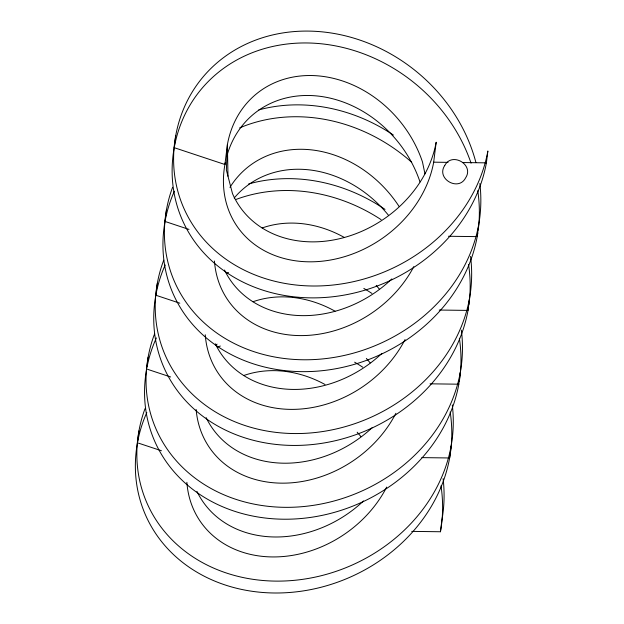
<?xml version="1.0" encoding="UTF-8"?>
<svg xmlns="http://www.w3.org/2000/svg" width="624" height="624" viewBox="0 0 624 624"><rect width="100%" height="100%" fill="white"/><g stroke="black" fill="none" stroke-linecap="round" stroke-linejoin="round"><path stroke-width="0.94" d="M145.033 408.626A161.515 140.65 38.8 0 0 138.941 430.919L137.459 442.79A161.515 138.832 -23.3 0 0 267.86 592.8A161.515 138.832 -23.3 0 0 449.631 457.969A161.515 140.65 38.8 0 0 450.388 453.328M154.557 333.949A161.515 140.65 38.8 0 0 148.13 357.139L146.648 369.01A161.515 138.832 -23.3 0 0 277.048 519.02A161.515 138.832 -23.3 0 0 458.819 384.197L460.301 372.317A161.515 140.65 38.8 0 0 461.378 330.158M163.745 260.169A161.515 140.65 38.8 0 0 157.318 283.358L155.836 295.23A161.515 138.832 -23.3 0 0 286.237 445.24A161.515 138.832 -23.3 0 0 468.016 310.417A161.515 140.65 38.8 0 0 468.484 307.632M172.598 187.286A161.515 140.65 38.8 0 0 166.507 209.578L165.032 221.458A161.515 138.832 -23.3 0 0 295.425 371.459A161.515 138.832 -23.3 0 0 477.204 236.636A161.515 140.65 38.8 0 0 477.82 232.924M175.695 135.798A161.515 138.832 -23.3 0 0 306.095 285.808A161.515 138.832 -23.3 0 0 487.874 150.977L486.392 162.856A161.515 138.832 -23.3 0 1 304.613 297.679A161.515 138.832 -23.3 0 1 174.221 147.677L175.695 135.798A161.515 140.65 38.8 0 1 320.611 31.707A161.515 140.65 38.8 0 1 475.933 162.583M175.141 147.982L224.921 164.502A111.68 91.853 -34 0 0 311.532 261.815A111.68 91.853 -34 0 0 433.68 162.178L436.168 142.225A111.68 91.853 -34 0 1 341.64 238.204A111.68 91.853 -34 0 1 232.502 193.627L226.364 169.993L227.401 144.55A111.68 93.67 50.5 0 1 318.521 75.91A111.68 93.67 50.5 0 1 422.487 161.983L424.96 173.878M411.692 531.383L440.443 531.749L441.925 519.878A161.515 140.65 38.8 0 0 443.11 478.67M452.299 404.89A161.515 140.65 38.8 0 1 451.113 446.098L449.631 457.969L421.84 457.618M468.016 310.417L469.49 298.537A161.515 140.65 38.8 0 0 470.566 256.386M477.204 236.636L478.678 224.757A161.515 140.65 38.8 0 0 479.864 183.55M433.68 162.178L448.055 162.365M462.431 162.544L486.392 162.856M448.453 236.262L475.285 236.605M439.257 310.042L466.097 310.385M430.069 383.822L458.819 384.197M188.994 229.414L165.032 221.458A161.515 140.65 38.8 0 1 174.392 191.217M179.806 303.186L155.836 295.23A161.515 140.65 38.8 0 1 156.195 293.342M147.568 369.322L170.617 376.966M138.38 443.102L161.429 450.746M227.978 176.218L227.401 144.55L224.921 164.502A111.68 93.67 50.5 0 1 225.28 162.622M137.631 441.847A161.515 140.65 38.8 0 1 146.819 412.558M217.565 347.038A161.515 140.65 38.8 0 1 220.342 346.031M354.619 362.17A161.515 140.65 38.8 0 1 362.739 367.208M441.004 485.8A161.515 140.65 38.8 0 1 440.443 531.749M386.693 487.079A111.68 91.853 -34 0 1 270.941 556.912A111.68 91.853 -34 0 1 186.88 482.321M357.17 432.198A111.68 93.67 50.5 0 1 360.961 436.667M243.773 375.523A111.68 93.67 50.5 0 1 324.987 384.478M451.113 446.098A161.515 138.832 -23.3 0 1 269.334 580.921A161.515 138.832 -23.3 0 1 138.941 430.919M174.221 147.677A161.515 140.65 38.8 0 1 313.256 43.165A161.515 140.65 38.8 0 1 471.058 163.16M477.758 190.679A161.515 140.65 38.8 0 1 478.21 230.108M226.84 156.078A111.68 93.67 50.5 0 1 320.44 96.361A111.68 93.67 50.5 0 1 420.007 181.935M478.678 224.757A161.515 138.832 -23.3 0 1 296.907 359.58A161.515 138.832 -23.3 0 1 166.507 209.578M239.686 127.873A161.515 140.65 38.8 0 1 411.692 162.279M468.569 264.459A161.515 140.65 38.8 0 1 468.897 304.824M234.195 198.026A111.68 93.67 50.5 0 1 388.526 215.335M413.821 266.588A111.68 91.853 -34 0 1 298.046 335.556A111.68 91.853 -34 0 1 214.445 260.988M229.952 187.364A111.68 93.67 50.5 0 1 399.064 206.427M258.781 109.902A161.515 140.65 38.8 0 1 393.393 135.065M469.49 298.537A161.515 138.832 -23.3 0 1 287.719 433.36A161.515 138.832 -23.3 0 1 157.318 283.358M156.577 291.455A161.515 140.65 38.8 0 1 165.204 264.997M235.95 199.477A161.515 140.65 38.8 0 1 381.116 219.656M459.381 338.239A161.515 140.65 38.8 0 1 459.295 381.412M405.07 339.518A111.68 91.853 -34 0 1 289.325 409.352A111.68 91.853 -34 0 1 205.257 334.76M376.194 285.371A111.68 93.67 50.5 0 1 379.337 289.107M262.158 227.963A111.68 93.67 50.5 0 1 344.23 237.393M248.648 183.947A161.515 140.65 38.8 0 1 385 209.383M460.301 372.317A161.515 138.832 -23.3 0 1 278.522 507.14A161.515 138.832 -23.3 0 1 148.13 357.139M147.194 366.179A161.515 140.65 38.8 0 1 156.406 337.912M226.762 273.257A161.515 140.65 38.8 0 1 228.602 272.579M363.808 288.389A161.515 140.65 38.8 0 1 371.927 293.436M450.193 412.019A161.515 140.65 38.8 0 1 450.645 451.441M363.55 500.932A111.68 91.853 -34 0 1 196.942 491.369M381.927 353.371A111.68 91.853 -34 0 1 215.319 343.808M395.881 413.299A111.68 91.853 -34 0 1 280.628 483.14A111.68 91.853 -34 0 1 196.139 409.461M215.818 345.587A111.68 93.67 50.5 0 1 217.051 344.152M366.358 358.418A111.68 93.67 50.5 0 1 370.149 362.887M252.97 301.743A111.68 93.67 50.5 0 1 335.033 311.173M391.825 278.92A111.68 91.853 -34 0 1 224.515 270.028M372.029 427.814A111.68 91.853 -34 0 1 206.131 417.589M444.701 165.586C435.911 178.729 458.531 191.88 465.629 177.84C474.419 164.697 451.799 151.546 444.701 165.586"/></g></svg>
